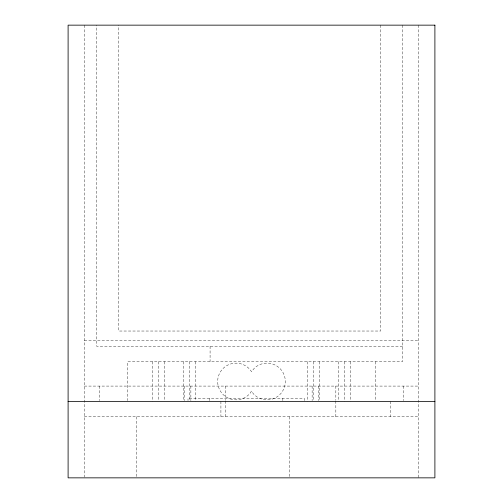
<?xml version="1.0" encoding="UTF-8"?>
<svg xmlns="http://www.w3.org/2000/svg" width="503" height="503" viewBox="0 0 503 503"><rect width="100%" height="100%" fill="white"/><g stroke="black" fill="none" stroke-linecap="round" stroke-linejoin="round"><path stroke-width="0.38" stroke-dasharray="2.52 1.89" d="M84.359 340.204L418.641 340.204M402.607 346.322L96.727 346.322L96.727 25.15M84.359 386.084L418.641 386.084M84.359 416.673L418.641 416.673M418.641 25.15L418.641 477.85M403.538 386.084L403.538 400.614M402.607 25.15L402.607 361.619L127.617 361.619L127.617 400.602M390.674 401.381L390.674 416.673M380.664 25.15L380.664 331.031L118.67 331.031L118.67 25.15M375.383 361.619L375.383 400.602M350.528 361.619L350.528 401.381M344.41 361.619L344.41 401.381M338.293 361.619L338.293 401.381M335.834 386.084L335.834 400.206M335.834 400.985L335.834 416.673M319.556 361.619L319.556 401.381M318.493 386.084L318.493 400.614M313.438 361.619L313.438 400.602M312.137 386.084L312.137 400.614M307.32 361.619L307.32 401.381M304.24 400.614L304.24 398.319L188.009 398.319L188.009 400.614M289.502 416.673L289.502 477.064M282.831 398.319L282.831 400.614M225.715 386.084L225.715 400.206M225.715 400.985L225.715 416.673M220.911 401.381L220.911 416.673M210.084 346.322L210.084 361.619M209.418 398.319L209.418 400.614M195.68 361.619L195.68 401.381M190.863 386.084L190.863 400.614M189.562 361.619L189.562 400.602M184.507 386.084L184.507 400.614M183.444 361.619L183.444 401.381M164.707 361.619L164.707 400.602M158.59 361.619L158.59 400.602M152.472 361.619L152.472 401.381M136.565 416.673L136.565 477.064M99.462 386.084L99.462 400.614M84.359 25.15L84.359 477.064M251.475 391.101L249.985 393.403A18.353 18.353 0 0 1 222.936 394.377A18.353 18.353 0 0 1 224.325 367.347A18.353 18.353 0 0 1 251.129 371.088L251.462 371.742L254.405 368.133A18.353 18.353 0 0 1 280.347 368.919A18.353 18.353 0 0 1 279.567 394.861A18.353 18.353 0 0 1 253.625 394.082L251.475 391.101"/><path stroke-width="0.75" d="M68.1 401.381L434.9 401.381M434.9 25.15L68.1 25.15L68.1 477.85L434.9 477.85L434.9 25.15"/></g></svg>
